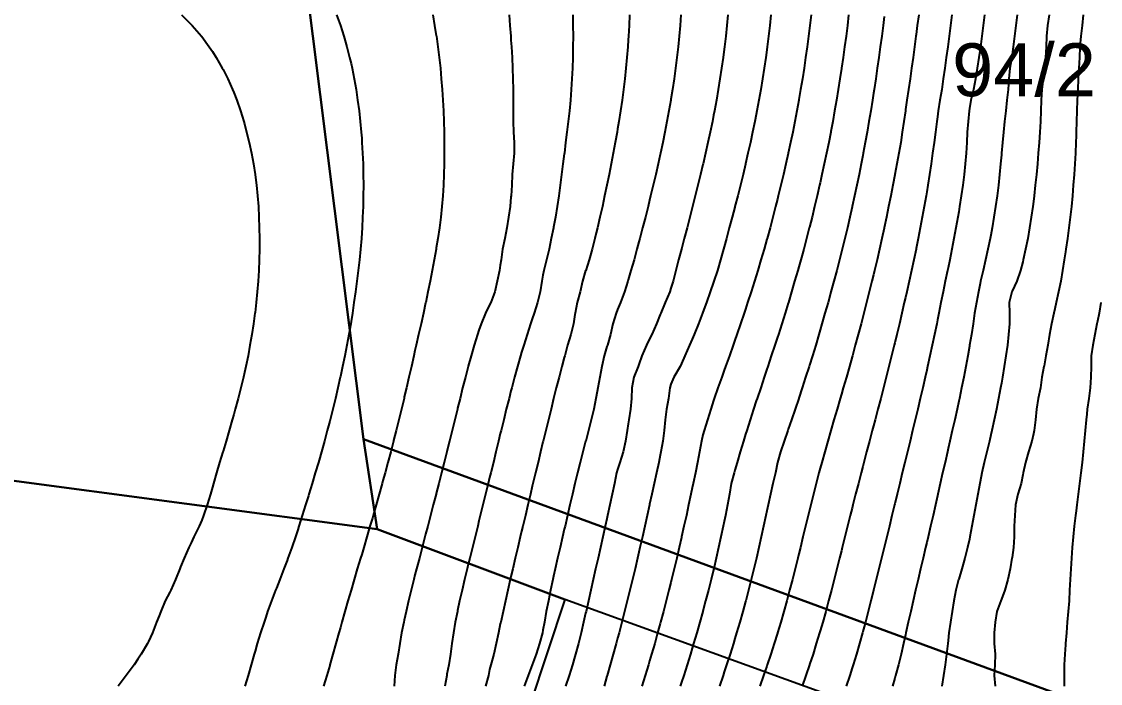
# Model space of a CAD drawing. Extents: x 771911 to 772814, y 1416488 to 1417835.
# Drawn here: x 772350.5 to 772451.7, y 1417226.5 to 1417288.6 of the extents above; entities that cross this region are included whole.
import ezdxf

# ---------------------------------------------------------------- set-up
doc = ezdxf.new("R2010")
doc.units = 0
doc.header["$MEASUREMENT"] = 0
for name, color, linetype in [('750.5', 1, 'CONTINUOUS'), ('751', 1, 'CONTINUOUS'), ('751.5', 1, 'CONTINUOUS'), ('752', 1, 'CONTINUOUS'), ('752.5', 1, 'CONTINUOUS'), ('753', 1, 'CONTINUOUS'), ('753.5', 1, 'CONTINUOUS'), ('754', 1, 'CONTINUOUS'), ('754.5', 1, 'CONTINUOUS'), ('755', 1, 'CONTINUOUS'), ('755.5', 1, 'CONTINUOUS'), ('756', 1, 'CONTINUOUS'), ('756.5', 1, 'CONTINUOUS'), ('757', 1, 'CONTINUOUS'), ('757.5', 1, 'CONTINUOUS'), ('758', 1, 'CONTINUOUS'), ('758.5', 1, 'CONTINUOUS'), ('759', 1, 'CONTINUOUS'), ('759.5', 1, 'CONTINUOUS'), ('Survey No. Boundary', 1, 'CONTINUOUS'), ('SyNo_Boundary', 1, 'CONTINUOUS')]:
    doc.layers.add(name, color=color, linetype=linetype)
doc.styles.get("Standard").update_dxf_attribs({"font": 'romans.shx'})

msp = doc.modelspace()

# ---------------------------------------------------------------- linework, layer by layer
at = {"layer": '750.5', "color": 0, "linetype": 'Continuous'}
msp.add_polyline3d([(772451.74, 1417262.21, 750.5), (772451.59, 1417261.21, 750.5), (772451.43, 1417260.46, 750.5), (772451.37, 1417260.21, 750.5), (772451.19, 1417259.21, 750.5), (772451, 1417258.21, 750.5), (772450.84, 1417257.21, 750.5), (772450.86, 1417256.21, 750.5), (772450.82, 1417255.21, 750.5), (772450.74, 1417254.21, 750.5), (772450.63, 1417253.21, 750.5), (772450.48, 1417252.21, 750.5), (772450.43, 1417251.74, 750.5), (772450.37, 1417251.21, 750.5), (772450.28, 1417250.21, 750.5), (772450.2, 1417249.21, 750.5), (772450.11, 1417248.21, 750.5), (772450.01, 1417247.21, 750.5), (772449.89, 1417246.21, 750.5), (772449.76, 1417245.21, 750.5), (772449.63, 1417244.21, 750.5), (772449.5, 1417243.21, 750.5), (772449.43, 1417242.66, 750.5), (772449.37, 1417242.21, 750.5), (772449.25, 1417241.21, 750.5), (772449.15, 1417240.21, 750.5), (772449.07, 1417239.21, 750.5), (772449.01, 1417238.21, 750.5), (772448.95, 1417237.21, 750.5), (772448.89, 1417236.21, 750.5), (772448.83, 1417235.21, 750.5), (772448.77, 1417234.21, 750.5), (772448.7, 1417233.21, 750.5), (772448.61, 1417232.21, 750.5), (772448.52, 1417231.21, 750.5), (772448.44, 1417230.21, 750.5), (772448.43, 1417230.09, 750.5), (772448.38, 1417229.21, 750.5), (772448.33, 1417228.21, 750.5), (772448.32, 1417227.21, 750.5), (772448.31, 1417226.21, 750.5)], dxfattribs=at)
at = {"layer": '751', "color": 0, "linetype": 'Continuous'}
msp.add_polyline3d([(772450.11, 1417289.21, 751), (772450, 1417288.21, 751), (772449.89, 1417287.21, 751), (772449.78, 1417286.21, 751), (772449.74, 1417285.21, 751), (772449.69, 1417284.21, 751), (772449.64, 1417283.21, 751), (772449.59, 1417282.21, 751), (772449.55, 1417281.21, 751), (772449.51, 1417280.21, 751), (772449.48, 1417279.21, 751), (772449.45, 1417278.21, 751), (772449.43, 1417277.84, 751), (772449.41, 1417277.21, 751), (772449.37, 1417276.21, 751), (772449.31, 1417275.21, 751), (772449.25, 1417274.21, 751), (772449.17, 1417273.21, 751), (772449.09, 1417272.21, 751), (772448.99, 1417271.21, 751), (772448.88, 1417270.21, 751), (772448.75, 1417269.21, 751), (772448.62, 1417268.21, 751), (772448.47, 1417267.21, 751), (772448.43, 1417266.98, 751), (772448.31, 1417266.21, 751), (772448.16, 1417265.21, 751), (772447.99, 1417264.21, 751), (772447.79, 1417263.21, 751), (772447.57, 1417262.21, 751), (772447.43, 1417261.61, 751), (772447.34, 1417261.21, 751), (772447.12, 1417260.21, 751), (772446.94, 1417259.21, 751), (772446.77, 1417258.21, 751), (772446.61, 1417257.21, 751), (772446.43, 1417256.27, 751), (772446.42, 1417256.21, 751), (772446.23, 1417255.21, 751), (772446.1, 1417254.21, 751), (772445.88, 1417253.21, 751), (772445.71, 1417252.21, 751), (772445.62, 1417251.21, 751), (772445.5, 1417250.21, 751), (772445.43, 1417249.89, 751), (772445.28, 1417249.21, 751), (772444.98, 1417248.21, 751), (772444.68, 1417247.21, 751), (772444.46, 1417246.21, 751), (772444.43, 1417246.05, 751), (772444.27, 1417245.21, 751), (772443.97, 1417244.21, 751), (772443.76, 1417243.21, 751), (772443.68, 1417242.21, 751), (772443.64, 1417241.21, 751), (772443.62, 1417240.21, 751), (772443.55, 1417239.21, 751), (772443.43, 1417238.28, 751), (772443.42, 1417238.21, 751), (772443.25, 1417237.21, 751), (772443.02, 1417236.21, 751), (772442.75, 1417235.21, 751), (772442.43, 1417234.37, 751), (772442.37, 1417234.21, 751), (772442, 1417233.21, 751), (772441.84, 1417232.21, 751), (772441.74, 1417231.21, 751), (772441.76, 1417230.21, 751), (772441.84, 1417229.21, 751), (772441.8, 1417228.21, 751), (772441.75, 1417227.21, 751), (772441.86, 1417226.21, 751)], dxfattribs=at)
at = {"layer": '751.5', "color": 0, "linetype": 'Continuous'}
msp.add_polyline3d([(772446.91, 1417289.21, 751.5), (772446.76, 1417288.21, 751.5), (772446.65, 1417287.21, 751.5), (772446.63, 1417286.21, 751.5), (772446.57, 1417285.21, 751.5), (772446.48, 1417284.21, 751.5), (772446.43, 1417283.81, 751.5), (772446.36, 1417283.21, 751.5), (772446.23, 1417282.21, 751.5), (772446.17, 1417281.21, 751.5), (772446.14, 1417280.21, 751.5), (772446.09, 1417279.21, 751.5), (772446.03, 1417278.21, 751.5), (772445.96, 1417277.21, 751.5), (772445.89, 1417276.21, 751.5), (772445.8, 1417275.21, 751.5), (772445.71, 1417274.21, 751.5), (772445.61, 1417273.21, 751.5), (772445.5, 1417272.21, 751.5), (772445.43, 1417271.68, 751.5), (772445.37, 1417271.21, 751.5), (772445.23, 1417270.21, 751.5), (772445.08, 1417269.21, 751.5), (772444.9, 1417268.21, 751.5), (772444.7, 1417267.21, 751.5), (772444.48, 1417266.21, 751.5), (772444.43, 1417266.03, 751.5), (772444.22, 1417265.21, 751.5), (772443.89, 1417264.21, 751.5), (772443.43, 1417263.26, 751.5), (772443.41, 1417263.21, 751.5), (772443.15, 1417262.21, 751.5), (772443.18, 1417261.21, 751.5), (772443.19, 1417260.21, 751.5), (772443.11, 1417259.21, 751.5), (772443, 1417258.21, 751.5), (772442.86, 1417257.21, 751.5), (772442.7, 1417256.21, 751.5), (772442.53, 1417255.21, 751.5), (772442.43, 1417254.64, 751.5), (772442.36, 1417254.21, 751.5), (772442.17, 1417253.21, 751.5), (772441.97, 1417252.21, 751.5), (772441.76, 1417251.21, 751.5), (772441.53, 1417250.21, 751.5), (772441.43, 1417249.79, 751.5), (772441.3, 1417249.21, 751.5), (772441.05, 1417248.21, 751.5), (772440.81, 1417247.21, 751.5), (772440.59, 1417246.21, 751.5), (772440.43, 1417245.38, 751.5), (772440.4, 1417245.21, 751.5), (772440.21, 1417244.21, 751.5), (772440.03, 1417243.21, 751.5), (772439.85, 1417242.21, 751.5), (772439.67, 1417241.21, 751.5), (772439.48, 1417240.21, 751.5), (772439.43, 1417240, 751.5), (772439.26, 1417239.21, 751.5), (772439.01, 1417238.21, 751.5), (772438.73, 1417237.21, 751.5), (772438.43, 1417236.24, 751.5), (772438.42, 1417236.21, 751.5), (772438.17, 1417235.21, 751.5), (772437.98, 1417234.21, 751.5), (772437.81, 1417233.21, 751.5), (772437.64, 1417232.21, 751.5), (772437.51, 1417231.21, 751.5), (772437.43, 1417230.5, 751.5), (772437.4, 1417230.21, 751.5), (772437.29, 1417229.21, 751.5), (772437.16, 1417228.21, 751.5), (772437.01, 1417227.21, 751.5), (772436.85, 1417226.21, 751.5)], dxfattribs=at)
at = {"layer": '752', "color": 0, "linetype": 'Continuous'}
msp.add_polyline3d([(772443.91, 1417289.21, 752), (772443.79, 1417288.21, 752), (772443.66, 1417287.21, 752), (772443.54, 1417286.21, 752), (772443.43, 1417285.47, 752), (772443.4, 1417285.21, 752), (772443.23, 1417284.21, 752), (772443.13, 1417283.21, 752), (772443.05, 1417282.21, 752), (772442.95, 1417281.21, 752), (772442.84, 1417280.21, 752), (772442.72, 1417279.21, 752), (772442.62, 1417278.21, 752), (772442.53, 1417277.21, 752), (772442.45, 1417276.21, 752), (772442.43, 1417276.07, 752), (772442.36, 1417275.21, 752), (772442.26, 1417274.21, 752), (772442.15, 1417273.21, 752), (772442.03, 1417272.21, 752), (772441.89, 1417271.21, 752), (772441.73, 1417270.21, 752), (772441.56, 1417269.21, 752), (772441.43, 1417268.54, 752), (772441.37, 1417268.21, 752), (772441.17, 1417267.21, 752), (772440.95, 1417266.21, 752), (772440.72, 1417265.21, 752), (772440.48, 1417264.21, 752), (772440.43, 1417263.98, 752), (772440.27, 1417263.21, 752), (772440.08, 1417262.21, 752), (772439.92, 1417261.21, 752), (772439.77, 1417260.21, 752), (772439.61, 1417259.21, 752), (772439.45, 1417258.21, 752), (772439.43, 1417258.11, 752), (772439.28, 1417257.21, 752), (772439.09, 1417256.21, 752), (772438.9, 1417255.21, 752), (772438.7, 1417254.21, 752), (772438.49, 1417253.21, 752), (772438.43, 1417252.96, 752), (772438.27, 1417252.21, 752), (772438.05, 1417251.21, 752), (772437.82, 1417250.21, 752), (772437.59, 1417249.21, 752), (772437.43, 1417248.51, 752), (772437.36, 1417248.21, 752), (772437.14, 1417247.21, 752), (772436.91, 1417246.21, 752), (772436.69, 1417245.21, 752), (772436.47, 1417244.21, 752), (772436.43, 1417244.06, 752), (772436.24, 1417243.21, 752), (772436.02, 1417242.21, 752), (772435.79, 1417241.21, 752), (772435.56, 1417240.21, 752), (772435.43, 1417239.68, 752), (772435.32, 1417239.21, 752), (772435.08, 1417238.21, 752), (772434.84, 1417237.21, 752), (772434.61, 1417236.21, 752), (772434.43, 1417235.47, 752), (772434.37, 1417235.21, 752), (772434.14, 1417234.21, 752), (772433.92, 1417233.21, 752), (772433.69, 1417232.21, 752), (772433.47, 1417231.21, 752), (772433.43, 1417231.02, 752), (772433.25, 1417230.21, 752), (772433.02, 1417229.21, 752), (772432.77, 1417228.21, 752), (772432.5, 1417227.21, 752), (772432.43, 1417226.97, 752), (772432.21, 1417226.21, 752)], dxfattribs=at)
at = {"layer": '752.5', "color": 0, "linetype": 'Continuous'}
msp.add_polyline3d([(772440.86, 1417289.21, 752.5), (772440.73, 1417288.21, 752.5), (772440.6, 1417287.21, 752.5), (772440.46, 1417286.21, 752.5), (772440.43, 1417286, 752.5), (772440.32, 1417285.21, 752.5), (772440.17, 1417284.21, 752.5), (772440.01, 1417283.21, 752.5), (772439.81, 1417282.21, 752.5), (772439.57, 1417281.21, 752.5), (772439.43, 1417280.41, 752.5), (772439.4, 1417280.21, 752.5), (772439.32, 1417279.21, 752.5), (772439.23, 1417278.21, 752.5), (772439.18, 1417277.21, 752.5), (772439.12, 1417276.21, 752.5), (772439.04, 1417275.21, 752.5), (772438.93, 1417274.21, 752.5), (772438.81, 1417273.21, 752.5), (772438.67, 1417272.21, 752.5), (772438.51, 1417271.21, 752.5), (772438.43, 1417270.72, 752.5), (772438.35, 1417270.21, 752.5), (772438.17, 1417269.21, 752.5), (772437.98, 1417268.21, 752.5), (772437.79, 1417267.21, 752.5), (772437.59, 1417266.21, 752.5), (772437.43, 1417265.46, 752.5), (772437.38, 1417265.21, 752.5), (772437.17, 1417264.21, 752.5), (772436.97, 1417263.21, 752.5), (772436.76, 1417262.21, 752.5), (772436.56, 1417261.21, 752.5), (772436.43, 1417260.57, 752.5), (772436.36, 1417260.21, 752.5), (772436.15, 1417259.21, 752.5), (772435.94, 1417258.21, 752.5), (772435.73, 1417257.21, 752.5), (772435.51, 1417256.21, 752.5), (772435.43, 1417255.87, 752.5), (772435.28, 1417255.21, 752.5), (772435.05, 1417254.21, 752.5), (772434.82, 1417253.21, 752.5), (772434.58, 1417252.21, 752.5), (772434.43, 1417251.58, 752.5), (772434.34, 1417251.21, 752.5), (772434.1, 1417250.21, 752.5), (772433.86, 1417249.21, 752.5), (772433.62, 1417248.21, 752.5), (772433.43, 1417247.45, 752.5), (772433.37, 1417247.21, 752.5), (772433.13, 1417246.21, 752.5), (772432.89, 1417245.21, 752.5), (772432.65, 1417244.21, 752.5), (772432.43, 1417243.33, 752.5), (772432.4, 1417243.21, 752.5), (772432.16, 1417242.21, 752.5), (772431.92, 1417241.21, 752.5), (772431.68, 1417240.21, 752.5), (772431.43, 1417239.21, 752.5), (772431.43, 1417239.21, 752.5), (772431.19, 1417238.21, 752.5), (772430.94, 1417237.21, 752.5), (772430.69, 1417236.21, 752.5), (772430.44, 1417235.21, 752.5), (772430.43, 1417235.17, 752.5), (772430.19, 1417234.21, 752.5), (772429.93, 1417233.21, 752.5), (772429.67, 1417232.21, 752.5), (772429.43, 1417231.32, 752.5), (772429.4, 1417231.21, 752.5), (772429.12, 1417230.21, 752.5), (772428.83, 1417229.21, 752.5), (772428.52, 1417228.21, 752.5), (772428.43, 1417227.92, 752.5), (772428.2, 1417227.21, 752.5), (772427.86, 1417226.21, 752.5)], dxfattribs=at)
at = {"layer": '753', "color": 0, "linetype": 'Continuous'}
msp.add_polyline3d([(772437.79, 1417289.21, 753), (772437.67, 1417288.21, 753), (772437.53, 1417287.21, 753), (772437.43, 1417286.46, 753), (772437.4, 1417286.21, 753), (772437.26, 1417285.21, 753), (772437.12, 1417284.21, 753), (772436.98, 1417283.21, 753), (772436.84, 1417282.21, 753), (772436.67, 1417281.21, 753), (772436.51, 1417280.21, 753), (772436.43, 1417279.63, 753), (772436.37, 1417279.21, 753), (772436.24, 1417278.21, 753), (772436.11, 1417277.21, 753), (772435.98, 1417276.21, 753), (772435.84, 1417275.21, 753), (772435.69, 1417274.21, 753), (772435.53, 1417273.21, 753), (772435.43, 1417272.6, 753), (772435.37, 1417272.21, 753), (772435.19, 1417271.21, 753), (772435.01, 1417270.21, 753), (772434.82, 1417269.21, 753), (772434.62, 1417268.21, 753), (772434.43, 1417267.28, 753), (772434.42, 1417267.21, 753), (772434.21, 1417266.21, 753), (772433.99, 1417265.21, 753), (772433.77, 1417264.21, 753), (772433.55, 1417263.21, 753), (772433.43, 1417262.69, 753), (772433.32, 1417262.21, 753), (772433.09, 1417261.21, 753), (772432.86, 1417260.21, 753), (772432.62, 1417259.21, 753), (772432.43, 1417258.44, 753), (772432.38, 1417258.21, 753), (772432.13, 1417257.21, 753), (772431.88, 1417256.21, 753), (772431.63, 1417255.21, 753), (772431.43, 1417254.46, 753), (772431.37, 1417254.21, 753), (772431.11, 1417253.21, 753), (772430.85, 1417252.21, 753), (772430.58, 1417251.21, 753), (772430.43, 1417250.64, 753), (772430.32, 1417250.21, 753), (772430.05, 1417249.21, 753), (772429.79, 1417248.21, 753), (772429.53, 1417247.21, 753), (772429.43, 1417246.83, 753), (772429.27, 1417246.21, 753), (772429.02, 1417245.21, 753), (772428.76, 1417244.21, 753), (772428.51, 1417243.21, 753), (772428.43, 1417242.9, 753), (772428.26, 1417242.21, 753), (772428.01, 1417241.21, 753), (772427.76, 1417240.21, 753), (772427.51, 1417239.21, 753), (772427.43, 1417238.89, 753), (772427.26, 1417238.21, 753), (772427.01, 1417237.21, 753), (772426.75, 1417236.21, 753), (772426.49, 1417235.21, 753), (772426.43, 1417235, 753), (772426.22, 1417234.21, 753), (772425.95, 1417233.21, 753), (772425.67, 1417232.21, 753), (772425.43, 1417231.41, 753), (772425.37, 1417231.21, 753), (772425.07, 1417230.21, 753), (772424.76, 1417229.21, 753), (772424.43, 1417228.23, 753), (772424.43, 1417228.21, 753), (772424.09, 1417227.21, 753), (772423.73, 1417226.21, 753)], dxfattribs=at)
at = {"layer": '753.5', "color": 0, "linetype": 'Continuous'}
msp.add_polyline3d([(772434.67, 1417289.21, 753.5), (772434.54, 1417288.21, 753.5), (772434.43, 1417287.35, 753.5), (772434.41, 1417287.21, 753.5), (772434.28, 1417286.21, 753.5), (772434.14, 1417285.21, 753.5), (772434, 1417284.21, 753.5), (772433.86, 1417283.21, 753.5), (772433.71, 1417282.21, 753.5), (772433.56, 1417281.21, 753.5), (772433.43, 1417280.33, 753.5), (772433.42, 1417280.21, 753.5), (772433.27, 1417279.21, 753.5), (772433.13, 1417278.21, 753.5), (772432.99, 1417277.21, 753.5), (772432.81, 1417276.21, 753.5), (772432.62, 1417275.21, 753.5), (772432.43, 1417274.21, 753.5), (772432.43, 1417274.2, 753.5), (772432.25, 1417273.21, 753.5), (772432.05, 1417272.21, 753.5), (772431.85, 1417271.21, 753.5), (772431.65, 1417270.21, 753.5), (772431.44, 1417269.21, 753.5), (772431.43, 1417269.18, 753.5), (772431.22, 1417268.21, 753.5), (772431, 1417267.21, 753.5), (772430.77, 1417266.21, 753.5), (772430.53, 1417265.21, 753.5), (772430.43, 1417264.8, 753.5), (772430.29, 1417264.21, 753.5), (772430.04, 1417263.21, 753.5), (772429.79, 1417262.21, 753.5), (772429.53, 1417261.21, 753.5), (772429.43, 1417260.82, 753.5), (772429.27, 1417260.21, 753.5), (772429, 1417259.21, 753.5), (772428.73, 1417258.21, 753.5), (772428.46, 1417257.21, 753.5), (772428.43, 1417257.12, 753.5), (772428.18, 1417256.21, 753.5), (772427.89, 1417255.21, 753.5), (772427.6, 1417254.21, 753.5), (772427.43, 1417253.62, 753.5), (772427.31, 1417253.21, 753.5), (772427.02, 1417252.21, 753.5), (772426.72, 1417251.21, 753.5), (772426.43, 1417250.21, 753.5), (772426.43, 1417250.21, 753.5), (772426.14, 1417249.21, 753.5), (772425.86, 1417248.21, 753.5), (772425.58, 1417247.21, 753.5), (772425.43, 1417246.66, 753.5), (772425.31, 1417246.21, 753.5), (772425.05, 1417245.21, 753.5), (772424.8, 1417244.21, 753.5), (772424.55, 1417243.21, 753.5), (772424.43, 1417242.72, 753.5), (772424.31, 1417242.21, 753.5), (772424.07, 1417241.21, 753.5), (772423.82, 1417240.21, 753.5), (772423.58, 1417239.21, 753.5), (772423.43, 1417238.61, 753.5), (772423.34, 1417238.21, 753.5), (772423.09, 1417237.21, 753.5), (772422.83, 1417236.21, 753.5), (772422.57, 1417235.21, 753.5), (772422.43, 1417234.71, 753.5), (772422.3, 1417234.21, 753.5), (772422.02, 1417233.21, 753.5), (772421.73, 1417232.21, 753.5), (772421.44, 1417231.21, 753.5), (772421.43, 1417231.19, 753.5), (772421.13, 1417230.21, 753.5), (772420.81, 1417229.21, 753.5), (772420.47, 1417228.21, 753.5), (772420.43, 1417228.09, 753.5), (772420.13, 1417227.21, 753.5), (772419.77, 1417226.21, 753.5)], dxfattribs=at)
at = {"layer": '754', "color": 0, "linetype": 'Continuous'}
msp.add_polyline3d([(772431.43, 1417289.06, 754), (772431.33, 1417288.21, 754), (772431.2, 1417287.21, 754), (772431.07, 1417286.21, 754), (772430.93, 1417285.21, 754), (772430.79, 1417284.21, 754), (772430.64, 1417283.21, 754), (772430.49, 1417282.21, 754), (772430.43, 1417281.86, 754), (772430.33, 1417281.21, 754), (772430.17, 1417280.21, 754), (772430.01, 1417279.21, 754), (772429.84, 1417278.21, 754), (772429.66, 1417277.21, 754), (772429.47, 1417276.21, 754), (772429.43, 1417276, 754), (772429.28, 1417275.21, 754), (772429.08, 1417274.21, 754), (772428.87, 1417273.21, 754), (772428.66, 1417272.21, 754), (772428.44, 1417271.21, 754), (772428.43, 1417271.19, 754), (772428.21, 1417270.21, 754), (772427.98, 1417269.21, 754), (772427.74, 1417268.21, 754), (772427.49, 1417267.21, 754), (772427.43, 1417266.97, 754), (772427.24, 1417266.21, 754), (772426.98, 1417265.21, 754), (772426.72, 1417264.21, 754), (772426.44, 1417263.21, 754), (772426.43, 1417263.17, 754), (772426.17, 1417262.21, 754), (772425.88, 1417261.21, 754), (772425.6, 1417260.21, 754), (772425.43, 1417259.64, 754), (772425.31, 1417259.21, 754), (772425.01, 1417258.21, 754), (772424.71, 1417257.21, 754), (772424.43, 1417256.33, 754), (772424.39, 1417256.21, 754), (772424.07, 1417255.21, 754), (772423.75, 1417254.21, 754), (772423.43, 1417253.24, 754), (772423.42, 1417253.21, 754), (772423.09, 1417252.21, 754), (772422.74, 1417251.21, 754), (772422.43, 1417250.33, 754), (772422.39, 1417250.21, 754), (772422.07, 1417249.21, 754), (772421.71, 1417248.21, 754), (772421.43, 1417247.21, 754), (772421.43, 1417247.2, 754), (772421.23, 1417246.21, 754), (772421, 1417245.21, 754), (772420.78, 1417244.21, 754), (772420.56, 1417243.21, 754), (772420.43, 1417242.66, 754), (772420.33, 1417242.21, 754), (772420.11, 1417241.21, 754), (772419.9, 1417240.21, 754), (772419.69, 1417239.21, 754), (772419.46, 1417238.21, 754), (772419.43, 1417238.1, 754), (772419.22, 1417237.21, 754), (772418.97, 1417236.21, 754), (772418.72, 1417235.21, 754), (772418.45, 1417234.21, 754), (772418.43, 1417234.14, 754), (772418.18, 1417233.21, 754), (772417.89, 1417232.21, 754), (772417.6, 1417231.21, 754), (772417.43, 1417230.67, 754), (772417.29, 1417230.21, 754), (772416.98, 1417229.21, 754), (772416.65, 1417228.21, 754), (772416.43, 1417227.55, 754), (772416.32, 1417227.21, 754), (772415.98, 1417226.21, 754)], dxfattribs=at)
at = {"layer": '754.5', "color": 0, "linetype": 'Continuous'}
msp.add_polyline3d([(772428.1, 1417289.21, 754.5), (772427.98, 1417288.21, 754.5), (772427.86, 1417287.21, 754.5), (772427.72, 1417286.21, 754.5), (772427.59, 1417285.21, 754.5), (772427.44, 1417284.21, 754.5), (772427.43, 1417284.17, 754.5), (772427.29, 1417283.21, 754.5), (772427.13, 1417282.21, 754.5), (772426.96, 1417281.21, 754.5), (772426.79, 1417280.21, 754.5), (772426.61, 1417279.21, 754.5), (772426.43, 1417278.27, 754.5), (772426.42, 1417278.21, 754.5), (772426.23, 1417277.21, 754.5), (772426.03, 1417276.21, 754.5), (772425.82, 1417275.21, 754.5), (772425.6, 1417274.21, 754.5), (772425.43, 1417273.45, 754.5), (772425.38, 1417273.21, 754.5), (772425.15, 1417272.21, 754.5), (772424.91, 1417271.21, 754.5), (772424.67, 1417270.21, 754.5), (772424.43, 1417269.29, 754.5), (772424.41, 1417269.21, 754.5), (772424.15, 1417268.21, 754.5), (772423.89, 1417267.21, 754.5), (772423.61, 1417266.21, 754.5), (772423.43, 1417265.57, 754.5), (772423.33, 1417265.21, 754.5), (772423.04, 1417264.21, 754.5), (772422.75, 1417263.21, 754.5), (772422.45, 1417262.21, 754.5), (772422.43, 1417262.16, 754.5), (772422.14, 1417261.21, 754.5), (772421.83, 1417260.21, 754.5), (772421.51, 1417259.21, 754.5), (772421.43, 1417258.97, 754.5), (772421.19, 1417258.21, 754.5), (772420.85, 1417257.21, 754.5), (772420.52, 1417256.21, 754.5), (772420.43, 1417255.95, 754.5), (772420.19, 1417255.21, 754.5), (772419.86, 1417254.21, 754.5), (772419.52, 1417253.21, 754.5), (772419.43, 1417252.97, 754.5), (772419.17, 1417252.21, 754.5), (772418.86, 1417251.21, 754.5), (772418.54, 1417250.21, 754.5), (772418.43, 1417249.85, 754.5), (772418.24, 1417249.21, 754.5), (772417.94, 1417248.21, 754.5), (772417.65, 1417247.21, 754.5), (772417.43, 1417246.47, 754.5), (772417.36, 1417246.21, 754.5), (772417.1, 1417245.21, 754.5), (772416.92, 1417244.21, 754.5), (772416.74, 1417243.21, 754.5), (772416.54, 1417242.21, 754.5), (772416.43, 1417241.66, 754.5), (772416.34, 1417241.21, 754.5), (772416.13, 1417240.21, 754.5), (772415.91, 1417239.21, 754.5), (772415.69, 1417238.21, 754.5), (772415.45, 1417237.21, 754.5), (772415.43, 1417237.13, 754.5), (772415.21, 1417236.21, 754.5), (772414.96, 1417235.21, 754.5), (772414.69, 1417234.21, 754.5), (772414.43, 1417233.25, 754.5), (772414.42, 1417233.21, 754.5), (772414.15, 1417232.21, 754.5), (772413.86, 1417231.21, 754.5), (772413.56, 1417230.21, 754.5), (772413.43, 1417229.78, 754.5), (772413.26, 1417229.21, 754.5), (772412.95, 1417228.21, 754.5), (772412.63, 1417227.21, 754.5), (772412.43, 1417226.59, 754.5), (772412.31, 1417226.21, 754.5)], dxfattribs=at)
at = {"layer": '755', "color": 0, "linetype": 'Continuous'}
msp.add_polyline3d([(772424.58, 1417289.21, 755), (772424.47, 1417288.21, 755), (772424.43, 1417287.95, 755), (772424.34, 1417287.21, 755), (772424.21, 1417286.21, 755), (772424.07, 1417285.21, 755), (772423.92, 1417284.21, 755), (772423.76, 1417283.21, 755), (772423.6, 1417282.21, 755), (772423.43, 1417281.25, 755), (772423.43, 1417281.21, 755), (772423.24, 1417280.21, 755), (772423.05, 1417279.21, 755), (772422.86, 1417278.21, 755), (772422.65, 1417277.21, 755), (772422.44, 1417276.21, 755), (772422.43, 1417276.19, 755), (772422.22, 1417275.21, 755), (772421.99, 1417274.21, 755), (772421.75, 1417273.21, 755), (772421.5, 1417272.21, 755), (772421.43, 1417271.92, 755), (772421.25, 1417271.21, 755), (772420.99, 1417270.21, 755), (772420.73, 1417269.21, 755), (772420.45, 1417268.21, 755), (772420.43, 1417268.14, 755), (772420.17, 1417267.21, 755), (772419.88, 1417266.21, 755), (772419.58, 1417265.21, 755), (772419.43, 1417264.72, 755), (772419.28, 1417264.21, 755), (772418.96, 1417263.21, 755), (772418.63, 1417262.21, 755), (772418.43, 1417261.6, 755), (772418.3, 1417261.21, 755), (772417.96, 1417260.21, 755), (772417.62, 1417259.21, 755), (772417.43, 1417258.68, 755), (772417.27, 1417258.21, 755), (772416.92, 1417257.21, 755), (772416.56, 1417256.21, 755), (772416.43, 1417255.85, 755), (772416.2, 1417255.21, 755), (772415.84, 1417254.21, 755), (772415.5, 1417253.21, 755), (772415.43, 1417253, 755), (772415.18, 1417252.21, 755), (772414.86, 1417251.21, 755), (772414.54, 1417250.21, 755), (772414.43, 1417249.78, 755), (772414.3, 1417249.21, 755), (772414.13, 1417248.21, 755), (772413.94, 1417247.21, 755), (772413.73, 1417246.21, 755), (772413.52, 1417245.21, 755), (772413.43, 1417244.82, 755), (772413.3, 1417244.21, 755), (772413.09, 1417243.21, 755), (772412.88, 1417242.21, 755), (772412.66, 1417241.21, 755), (772412.44, 1417240.21, 755), (772412.43, 1417240.17, 755), (772412.22, 1417239.21, 755), (772411.99, 1417238.21, 755), (772411.75, 1417237.21, 755), (772411.5, 1417236.21, 755), (772411.43, 1417235.92, 755), (772411.25, 1417235.21, 755), (772411, 1417234.21, 755), (772410.73, 1417233.21, 755), (772410.46, 1417232.21, 755), (772410.43, 1417232.09, 755), (772410.19, 1417231.21, 755), (772409.91, 1417230.21, 755), (772409.62, 1417229.21, 755), (772409.43, 1417228.59, 755), (772409.32, 1417228.21, 755), (772409.02, 1417227.21, 755), (772408.72, 1417226.21, 755)], dxfattribs=at)
at = {"layer": '755.5', "color": 0, "linetype": 'Continuous'}
msp.add_polyline3d([(772420.82, 1417289.21, 755.5), (772420.72, 1417288.21, 755.5), (772420.6, 1417287.21, 755.5), (772420.47, 1417286.21, 755.5), (772420.43, 1417285.91, 755.5), (772420.34, 1417285.21, 755.5), (772420.19, 1417284.21, 755.5), (772420.03, 1417283.21, 755.5), (772419.86, 1417282.21, 755.5), (772419.69, 1417281.21, 755.5), (772419.5, 1417280.21, 755.5), (772419.43, 1417279.86, 755.5), (772419.3, 1417279.21, 755.5), (772419.1, 1417278.21, 755.5), (772418.89, 1417277.21, 755.5), (772418.66, 1417276.21, 755.5), (772418.44, 1417275.21, 755.5), (772418.43, 1417275.19, 755.5), (772418.2, 1417274.21, 755.5), (772417.95, 1417273.21, 755.5), (772417.7, 1417272.21, 755.5), (772417.44, 1417271.21, 755.5), (772417.43, 1417271.16, 755.5), (772417.18, 1417270.21, 755.5), (772416.91, 1417269.21, 755.5), (772416.65, 1417268.21, 755.5), (772416.43, 1417267.43, 755.5), (772416.37, 1417267.21, 755.5), (772416.09, 1417266.21, 755.5), (772415.79, 1417265.21, 755.5), (772415.46, 1417264.21, 755.5), (772415.43, 1417264.13, 755.5), (772415.12, 1417263.21, 755.5), (772414.77, 1417262.21, 755.5), (772414.43, 1417261.3, 755.5), (772414.4, 1417261.21, 755.5), (772414.02, 1417260.21, 755.5), (772413.62, 1417259.21, 755.5), (772413.43, 1417258.77, 755.5), (772413.19, 1417258.21, 755.5), (772412.74, 1417257.21, 755.5), (772412.43, 1417256.5, 755.5), (772412.3, 1417256.21, 755.5), (772411.71, 1417255.21, 755.5), (772411.43, 1417254.54, 755.5), (772411.33, 1417254.21, 755.5), (772411.22, 1417253.21, 755.5), (772411.03, 1417252.21, 755.5), (772410.89, 1417251.21, 755.5), (772410.81, 1417250.21, 755.5), (772410.69, 1417249.21, 755.5), (772410.5, 1417248.21, 755.5), (772410.43, 1417247.89, 755.5), (772410.29, 1417247.21, 755.5), (772410.07, 1417246.21, 755.5), (772409.85, 1417245.21, 755.5), (772409.64, 1417244.21, 755.5), (772409.43, 1417243.27, 755.5), (772409.42, 1417243.21, 755.5), (772409.2, 1417242.21, 755.5), (772408.98, 1417241.21, 755.5), (772408.76, 1417240.21, 755.5), (772408.53, 1417239.21, 755.5), (772408.43, 1417238.77, 755.5), (772408.3, 1417238.21, 755.5), (772408.07, 1417237.21, 755.5), (772407.83, 1417236.21, 755.5), (772407.59, 1417235.21, 755.5), (772407.43, 1417234.59, 755.5), (772407.34, 1417234.21, 755.5), (772407.09, 1417233.21, 755.5), (772406.83, 1417232.21, 755.5), (772406.57, 1417231.21, 755.5), (772406.43, 1417230.7, 755.5), (772406.3, 1417230.21, 755.5), (772406.03, 1417229.21, 755.5), (772405.74, 1417228.21, 755.5), (772405.45, 1417227.21, 755.5), (772405.43, 1417227.14, 755.5), (772405.16, 1417226.21, 755.5)], dxfattribs=at)
at = {"layer": '756', "color": 0, "linetype": 'Continuous'}
msp.add_polyline3d([(772416.78, 1417289.21, 756), (772416.68, 1417288.21, 756), (772416.58, 1417287.21, 756), (772416.46, 1417286.21, 756), (772416.43, 1417286, 756), (772416.33, 1417285.21, 756), (772416.19, 1417284.21, 756), (772416.03, 1417283.21, 756), (772415.87, 1417282.21, 756), (772415.7, 1417281.21, 756), (772415.51, 1417280.21, 756), (772415.43, 1417279.8, 756), (772415.32, 1417279.21, 756), (772415.11, 1417278.21, 756), (772414.9, 1417277.21, 756), (772414.68, 1417276.21, 756), (772414.45, 1417275.21, 756), (772414.43, 1417275.15, 756), (772414.21, 1417274.21, 756), (772413.96, 1417273.21, 756), (772413.71, 1417272.21, 756), (772413.46, 1417271.21, 756), (772413.43, 1417271.09, 756), (772413.2, 1417270.21, 756), (772412.95, 1417269.21, 756), (772412.69, 1417268.21, 756), (772412.43, 1417267.23, 756), (772412.43, 1417267.21, 756), (772412.16, 1417266.21, 756), (772411.89, 1417265.21, 756), (772411.64, 1417264.21, 756), (772411.43, 1417263.55, 756), (772411.32, 1417263.21, 756), (772410.89, 1417262.21, 756), (772410.48, 1417261.21, 756), (772410.43, 1417261.08, 756), (772410.07, 1417260.21, 756), (772409.63, 1417259.21, 756), (772409.43, 1417258.81, 756), (772409.15, 1417258.21, 756), (772408.72, 1417257.21, 756), (772408.43, 1417256.38, 756), (772408.37, 1417256.21, 756), (772407.97, 1417255.21, 756), (772407.76, 1417254.21, 756), (772407.73, 1417253.21, 756), (772407.64, 1417252.21, 756), (772407.5, 1417251.21, 756), (772407.43, 1417250.82, 756), (772407.32, 1417250.21, 756), (772407.18, 1417249.21, 756), (772406.97, 1417248.21, 756), (772406.64, 1417247.21, 756), (772406.43, 1417246.53, 756), (772406.34, 1417246.21, 756), (772406.14, 1417245.21, 756), (772405.93, 1417244.21, 756), (772405.72, 1417243.21, 756), (772405.5, 1417242.21, 756), (772405.43, 1417241.9, 756), (772405.28, 1417241.21, 756), (772405.05, 1417240.21, 756), (772404.83, 1417239.21, 756), (772404.6, 1417238.21, 756), (772404.43, 1417237.48, 756), (772404.37, 1417237.21, 756), (772404.14, 1417236.21, 756), (772403.91, 1417235.21, 756), (772403.69, 1417234.21, 756), (772403.47, 1417233.21, 756), (772403.43, 1417233.05, 756), (772403.25, 1417232.21, 756), (772403.03, 1417231.21, 756), (772402.78, 1417230.21, 756), (772402.5, 1417229.21, 756), (772402.43, 1417228.98, 756), (772402.2, 1417228.21, 756), (772401.88, 1417227.21, 756), (772401.56, 1417226.21, 756)], dxfattribs=at)
at = {"layer": '756.5', "color": 0, "linetype": 'Continuous'}
msp.add_polyline3d([(772412.37, 1417289.21, 756.5), (772412.3, 1417288.21, 756.5), (772412.21, 1417287.21, 756.5), (772412.11, 1417286.21, 756.5), (772412, 1417285.21, 756.5), (772411.87, 1417284.21, 756.5), (772411.73, 1417283.21, 756.5), (772411.58, 1417282.21, 756.5), (772411.43, 1417281.28, 756.5), (772411.42, 1417281.21, 756.5), (772411.25, 1417280.21, 756.5), (772411.06, 1417279.21, 756.5), (772410.87, 1417278.21, 756.5), (772410.67, 1417277.21, 756.5), (772410.46, 1417276.21, 756.5), (772410.43, 1417276.11, 756.5), (772410.23, 1417275.21, 756.5), (772410.01, 1417274.21, 756.5), (772409.77, 1417273.21, 756.5), (772409.53, 1417272.21, 756.5), (772409.43, 1417271.8, 756.5), (772409.29, 1417271.21, 756.5), (772409.04, 1417270.21, 756.5), (772408.78, 1417269.21, 756.5), (772408.52, 1417268.21, 756.5), (772408.43, 1417267.89, 756.5), (772408.25, 1417267.21, 756.5), (772407.98, 1417266.21, 756.5), (772407.69, 1417265.21, 756.5), (772407.43, 1417264.33, 756.5), (772407.4, 1417264.21, 756.5), (772407.08, 1417263.21, 756.5), (772406.71, 1417262.21, 756.5), (772406.43, 1417261.54, 756.5), (772406.29, 1417261.21, 756.5), (772406, 1417260.21, 756.5), (772405.77, 1417259.21, 756.5), (772405.48, 1417258.21, 756.5), (772405.43, 1417258.07, 756.5), (772405.18, 1417257.21, 756.5), (772404.97, 1417256.21, 756.5), (772404.77, 1417255.21, 756.5), (772404.57, 1417254.21, 756.5), (772404.43, 1417253.37, 756.5), (772404.4, 1417253.21, 756.5), (772404.2, 1417252.21, 756.5), (772403.94, 1417251.21, 756.5), (772403.69, 1417250.21, 756.5), (772403.44, 1417249.21, 756.5), (772403.43, 1417249.19, 756.5), (772403.18, 1417248.21, 756.5), (772402.92, 1417247.21, 756.5), (772402.67, 1417246.21, 756.5), (772402.43, 1417245.23, 756.5), (772402.43, 1417245.21, 756.5), (772402.19, 1417244.21, 756.5), (772401.96, 1417243.21, 756.5), (772401.73, 1417242.21, 756.5), (772401.5, 1417241.21, 756.5), (772401.43, 1417240.93, 756.5), (772401.27, 1417240.21, 756.5), (772401.04, 1417239.21, 756.5), (772400.81, 1417238.21, 756.5), (772400.58, 1417237.21, 756.5), (772400.43, 1417236.53, 756.5), (772400.36, 1417236.21, 756.5), (772400.14, 1417235.21, 756.5), (772399.94, 1417234.21, 756.5), (772399.74, 1417233.21, 756.5), (772399.57, 1417232.21, 756.5), (772399.43, 1417231.45, 756.5), (772399.39, 1417231.21, 756.5), (772399.11, 1417230.21, 756.5), (772398.79, 1417229.21, 756.5), (772398.43, 1417228.22, 756.5), (772398.43, 1417228.21, 756.5), (772398.06, 1417227.21, 756.5), (772397.68, 1417226.21, 756.5)], dxfattribs=at)
at = {"layer": '757', "color": 0, "linetype": 'Continuous'}
msp.add_polyline3d([(772407.55, 1417289.21, 757), (772407.51, 1417288.21, 757), (772407.46, 1417287.21, 757), (772407.43, 1417286.87, 757), (772407.39, 1417286.21, 757), (772407.31, 1417285.21, 757), (772407.21, 1417284.21, 757), (772407.1, 1417283.21, 757), (772406.98, 1417282.21, 757), (772406.85, 1417281.21, 757), (772406.7, 1417280.21, 757), (772406.55, 1417279.21, 757), (772406.43, 1417278.52, 757), (772406.38, 1417278.21, 757), (772406.21, 1417277.21, 757), (772406.02, 1417276.21, 757), (772405.83, 1417275.21, 757), (772405.64, 1417274.21, 757), (772405.43, 1417273.21, 757), (772405.43, 1417273.21, 757), (772405.22, 1417272.21, 757), (772405.01, 1417271.21, 757), (772404.78, 1417270.21, 757), (772404.55, 1417269.21, 757), (772404.43, 1417268.74, 757), (772404.31, 1417268.21, 757), (772404.05, 1417267.21, 757), (772403.78, 1417266.21, 757), (772403.44, 1417265.21, 757), (772403.43, 1417265.2, 757), (772403.13, 1417264.21, 757), (772402.91, 1417263.21, 757), (772402.63, 1417262.21, 757), (772402.45, 1417261.21, 757), (772402.43, 1417261.08, 757), (772402.31, 1417260.21, 757), (772402.04, 1417259.21, 757), (772401.75, 1417258.21, 757), (772401.48, 1417257.21, 757), (772401.43, 1417257.04, 757), (772401.2, 1417256.21, 757), (772400.94, 1417255.21, 757), (772400.68, 1417254.21, 757), (772400.43, 1417253.21, 757), (772400.43, 1417253.2, 757), (772400.19, 1417252.21, 757), (772399.94, 1417251.21, 757), (772399.7, 1417250.21, 757), (772399.45, 1417249.21, 757), (772399.43, 1417249.12, 757), (772399.21, 1417248.21, 757), (772398.97, 1417247.21, 757), (772398.73, 1417246.21, 757), (772398.49, 1417245.21, 757), (772398.43, 1417244.96, 757), (772398.25, 1417244.21, 757), (772398.01, 1417243.21, 757), (772397.78, 1417242.21, 757), (772397.54, 1417241.21, 757), (772397.43, 1417240.75, 757), (772397.3, 1417240.21, 757), (772397.07, 1417239.21, 757), (772396.83, 1417238.21, 757), (772396.6, 1417237.21, 757), (772396.43, 1417236.5, 757), (772396.37, 1417236.21, 757), (772396.14, 1417235.21, 757), (772395.91, 1417234.21, 757), (772395.69, 1417233.21, 757), (772395.47, 1417232.21, 757), (772395.43, 1417232.04, 757), (772395.25, 1417231.21, 757), (772395.03, 1417230.21, 757), (772394.81, 1417229.21, 757), (772394.54, 1417228.21, 757), (772394.43, 1417227.76, 757), (772394.31, 1417227.21, 757), (772394.05, 1417226.21, 757)], dxfattribs=at)
at = {"layer": '757.5', "color": 0, "linetype": 'Continuous'}
msp.add_polyline3d([(772402.23, 1417289.21, 757.5), (772402.25, 1417288.21, 757.5), (772402.26, 1417287.21, 757.5), (772402.25, 1417286.21, 757.5), (772402.23, 1417285.21, 757.5), (772402.2, 1417284.21, 757.5), (772402.15, 1417283.21, 757.5), (772402.09, 1417282.21, 757.5), (772402.01, 1417281.21, 757.5), (772401.91, 1417280.21, 757.5), (772401.8, 1417279.21, 757.5), (772401.68, 1417278.21, 757.5), (772401.56, 1417277.21, 757.5), (772401.44, 1417276.21, 757.5), (772401.43, 1417276.17, 757.5), (772401.31, 1417275.21, 757.5), (772401.18, 1417274.21, 757.5), (772401.05, 1417273.21, 757.5), (772400.91, 1417272.21, 757.5), (772400.76, 1417271.21, 757.5), (772400.6, 1417270.21, 757.5), (772400.43, 1417269.29, 757.5), (772400.42, 1417269.21, 757.5), (772400.21, 1417268.21, 757.5), (772400, 1417267.21, 757.5), (772399.77, 1417266.21, 757.5), (772399.52, 1417265.21, 757.5), (772399.43, 1417264.77, 757.5), (772399.32, 1417264.21, 757.5), (772399.16, 1417263.21, 757.5), (772398.93, 1417262.21, 757.5), (772398.61, 1417261.21, 757.5), (772398.43, 1417260.68, 757.5), (772398.27, 1417260.21, 757.5), (772397.94, 1417259.21, 757.5), (772397.63, 1417258.21, 757.5), (772397.43, 1417257.55, 757.5), (772397.33, 1417257.21, 757.5), (772397.04, 1417256.21, 757.5), (772396.77, 1417255.21, 757.5), (772396.5, 1417254.21, 757.5), (772396.43, 1417253.93, 757.5), (772396.25, 1417253.21, 757.5), (772395.99, 1417252.21, 757.5), (772395.75, 1417251.21, 757.5), (772395.51, 1417250.21, 757.5), (772395.43, 1417249.91, 757.5), (772395.26, 1417249.21, 757.5), (772395.02, 1417248.21, 757.5), (772394.78, 1417247.21, 757.5), (772394.54, 1417246.21, 757.5), (772394.43, 1417245.79, 757.5), (772394.29, 1417245.21, 757.5), (772394.04, 1417244.21, 757.5), (772393.8, 1417243.21, 757.5), (772393.55, 1417242.21, 757.5), (772393.43, 1417241.72, 757.5), (772393.31, 1417241.21, 757.5), (772393.06, 1417240.21, 757.5), (772392.81, 1417239.21, 757.5), (772392.56, 1417238.21, 757.5), (772392.43, 1417237.66, 757.5), (772392.32, 1417237.21, 757.5), (772392.08, 1417236.21, 757.5), (772391.85, 1417235.21, 757.5), (772391.62, 1417234.21, 757.5), (772391.43, 1417233.31, 757.5), (772391.41, 1417233.21, 757.5), (772391.21, 1417232.21, 757.5), (772391.03, 1417231.21, 757.5), (772390.89, 1417230.21, 757.5), (772390.77, 1417229.21, 757.5), (772390.6, 1417228.21, 757.5), (772390.43, 1417227.32, 757.5), (772390.41, 1417227.21, 757.5), (772390.24, 1417226.21, 757.5)], dxfattribs=at)
at = {"layer": '758', "color": 0, "linetype": 'Continuous'}
msp.add_polyline3d([(772396.27, 1417289.21, 758), (772396.34, 1417288.21, 758), (772396.41, 1417287.21, 758), (772396.43, 1417286.84, 758), (772396.47, 1417286.21, 758), (772396.53, 1417285.21, 758), (772396.58, 1417284.21, 758), (772396.62, 1417283.21, 758), (772396.65, 1417282.21, 758), (772396.65, 1417281.21, 758), (772396.64, 1417280.21, 758), (772396.64, 1417279.21, 758), (772396.67, 1417278.21, 758), (772396.73, 1417277.21, 758), (772396.74, 1417276.21, 758), (772396.64, 1417275.21, 758), (772396.54, 1417274.21, 758), (772396.5, 1417273.21, 758), (772396.44, 1417272.21, 758), (772396.43, 1417272.14, 758), (772396.35, 1417271.21, 758), (772396.19, 1417270.21, 758), (772396.06, 1417269.21, 758), (772395.87, 1417268.21, 758), (772395.64, 1417267.21, 758), (772395.5, 1417266.21, 758), (772395.43, 1417265.72, 758), (772395.35, 1417265.21, 758), (772395.14, 1417264.21, 758), (772394.93, 1417263.21, 758), (772394.54, 1417262.21, 758), (772394.43, 1417261.99, 758), (772394.05, 1417261.21, 758), (772393.64, 1417260.21, 758), (772393.43, 1417259.6, 758), (772393.3, 1417259.21, 758), (772392.98, 1417258.21, 758), (772392.69, 1417257.21, 758), (772392.43, 1417256.25, 758), (772392.42, 1417256.21, 758), (772392.16, 1417255.21, 758), (772391.9, 1417254.21, 758), (772391.66, 1417253.21, 758), (772391.43, 1417252.3, 758), (772391.41, 1417252.21, 758), (772391.16, 1417251.21, 758), (772390.92, 1417250.21, 758), (772390.68, 1417249.21, 758), (772390.43, 1417248.22, 758), (772390.43, 1417248.21, 758), (772390.18, 1417247.21, 758), (772389.93, 1417246.21, 758), (772389.67, 1417245.21, 758), (772389.43, 1417244.27, 758), (772389.42, 1417244.21, 758), (772389.15, 1417243.21, 758), (772388.89, 1417242.21, 758), (772388.63, 1417241.21, 758), (772388.43, 1417240.46, 758), (772388.36, 1417240.21, 758), (772388.1, 1417239.21, 758), (772387.84, 1417238.21, 758), (772387.58, 1417237.21, 758), (772387.43, 1417236.64, 758), (772387.32, 1417236.21, 758), (772387.07, 1417235.21, 758), (772386.83, 1417234.21, 758), (772386.6, 1417233.21, 758), (772386.43, 1417232.41, 758), (772386.39, 1417232.21, 758), (772386.18, 1417231.21, 758), (772386, 1417230.21, 758), (772385.84, 1417229.21, 758), (772385.68, 1417228.21, 758), (772385.55, 1417227.21, 758), (772385.48, 1417226.21, 758)], dxfattribs=at)
at = {"layer": '758.5', "color": 0, "linetype": 'Continuous'}
msp.add_polyline3d([(772389.09, 1417289.21, 758.5), (772389.27, 1417288.21, 758.5), (772389.43, 1417287.24, 758.5), (772389.44, 1417287.21, 758.5), (772389.58, 1417286.21, 758.5), (772389.7, 1417285.21, 758.5), (772389.81, 1417284.21, 758.5), (772389.9, 1417283.21, 758.5), (772389.97, 1417282.21, 758.5), (772390.04, 1417281.21, 758.5), (772390.09, 1417280.21, 758.5), (772390.13, 1417279.21, 758.5), (772390.16, 1417278.21, 758.5), (772390.17, 1417277.21, 758.5), (772390.17, 1417276.21, 758.5), (772390.16, 1417275.21, 758.5), (772390.14, 1417274.21, 758.5), (772390.09, 1417273.21, 758.5), (772390.04, 1417272.21, 758.5), (772389.96, 1417271.21, 758.5), (772389.85, 1417270.21, 758.5), (772389.72, 1417269.21, 758.5), (772389.57, 1417268.21, 758.5), (772389.43, 1417267.34, 758.5), (772389.41, 1417267.21, 758.5), (772389.24, 1417266.21, 758.5), (772389.05, 1417265.21, 758.5), (772388.86, 1417264.21, 758.5), (772388.65, 1417263.21, 758.5), (772388.44, 1417262.21, 758.5), (772388.43, 1417262.18, 758.5), (772388.22, 1417261.21, 758.5), (772388, 1417260.21, 758.5), (772387.77, 1417259.21, 758.5), (772387.55, 1417258.21, 758.5), (772387.43, 1417257.69, 758.5), (772387.32, 1417257.21, 758.5), (772387.09, 1417256.21, 758.5), (772386.86, 1417255.21, 758.5), (772386.63, 1417254.21, 758.5), (772386.43, 1417253.35, 758.5), (772386.4, 1417253.21, 758.5), (772386.16, 1417252.21, 758.5), (772385.92, 1417251.21, 758.5), (772385.67, 1417250.21, 758.5), (772385.43, 1417249.26, 758.5), (772385.42, 1417249.21, 758.5), (772385.16, 1417248.21, 758.5), (772384.89, 1417247.21, 758.5), (772384.63, 1417246.21, 758.5), (772384.43, 1417245.49, 758.5), (772384.35, 1417245.21, 758.5), (772384.07, 1417244.21, 758.5), (772383.79, 1417243.21, 758.5), (772383.5, 1417242.21, 758.5), (772383.43, 1417241.96, 758.5), (772383.21, 1417241.21, 758.5), (772382.91, 1417240.21, 758.5), (772382.62, 1417239.21, 758.5), (772382.43, 1417238.57, 758.5), (772382.32, 1417238.21, 758.5), (772382.02, 1417237.21, 758.5), (772381.73, 1417236.21, 758.5), (772381.44, 1417235.21, 758.5), (772381.43, 1417235.2, 758.5), (772381.14, 1417234.21, 758.5), (772380.85, 1417233.21, 758.5), (772380.57, 1417232.21, 758.5), (772380.43, 1417231.72, 758.5), (772380.29, 1417231.21, 758.5), (772380.01, 1417230.21, 758.5), (772379.73, 1417229.21, 758.5), (772379.45, 1417228.21, 758.5), (772379.43, 1417228.15, 758.5), (772379.16, 1417227.21, 758.5), (772378.86, 1417226.21, 758.5)], dxfattribs=at)
at = {"layer": '759', "color": 0, "linetype": 'Continuous'}
msp.add_polyline3d([(772380.08, 1417289.21, 759), (772380.43, 1417288.22, 759), (772380.44, 1417288.21, 759), (772380.76, 1417287.21, 759), (772381.04, 1417286.21, 759), (772381.3, 1417285.21, 759), (772381.43, 1417284.65, 759), (772381.53, 1417284.21, 759), (772381.73, 1417283.21, 759), (772381.9, 1417282.21, 759), (772382.05, 1417281.21, 759), (772382.19, 1417280.21, 759), (772382.3, 1417279.21, 759), (772382.39, 1417278.21, 759), (772382.43, 1417277.64, 759), (772382.46, 1417277.21, 759), (772382.52, 1417276.21, 759), (772382.56, 1417275.21, 759), (772382.58, 1417274.21, 759), (772382.59, 1417273.21, 759), (772382.58, 1417272.21, 759), (772382.56, 1417271.21, 759), (772382.52, 1417270.21, 759), (772382.47, 1417269.21, 759), (772382.43, 1417268.74, 759), (772382.4, 1417268.21, 759), (772382.31, 1417267.21, 759), (772382.22, 1417266.21, 759), (772382.11, 1417265.21, 759), (772381.99, 1417264.21, 759), (772381.86, 1417263.21, 759), (772381.71, 1417262.21, 759), (772381.56, 1417261.21, 759), (772381.43, 1417260.42, 759), (772381.4, 1417260.21, 759), (772381.22, 1417259.21, 759), (772381.03, 1417258.21, 759), (772380.84, 1417257.21, 759), (772380.63, 1417256.21, 759), (772380.43, 1417255.25, 759), (772380.42, 1417255.21, 759), (772380.19, 1417254.21, 759), (772379.96, 1417253.21, 759), (772379.72, 1417252.21, 759), (772379.47, 1417251.21, 759), (772379.43, 1417251.07, 759), (772379.2, 1417250.21, 759), (772378.93, 1417249.21, 759), (772378.65, 1417248.21, 759), (772378.43, 1417247.42, 759), (772378.37, 1417247.21, 759), (772378.08, 1417246.21, 759), (772377.78, 1417245.21, 759), (772377.48, 1417244.21, 759), (772377.43, 1417244.06, 759), (772377.17, 1417243.21, 759), (772376.85, 1417242.21, 759), (772376.54, 1417241.21, 759), (772376.43, 1417240.88, 759), (772376.21, 1417240.21, 759), (772375.87, 1417239.21, 759), (772375.51, 1417238.21, 759), (772375.43, 1417238, 759), (772375.13, 1417237.21, 759), (772374.74, 1417236.21, 759), (772374.43, 1417235.41, 759), (772374.35, 1417235.21, 759), (772373.96, 1417234.21, 759), (772373.61, 1417233.21, 759), (772373.43, 1417232.69, 759), (772373.27, 1417232.21, 759), (772372.95, 1417231.21, 759), (772372.64, 1417230.21, 759), (772372.43, 1417229.49, 759), (772372.35, 1417229.21, 759), (772372.06, 1417228.21, 759), (772371.77, 1417227.21, 759), (772371.48, 1417226.21, 759)], dxfattribs=at)
at = {"layer": '759.5', "color": 0, "linetype": 'Continuous'}
msp.add_polyline3d([(772365.52, 1417289.21, 759.5), (772366.43, 1417288.31, 759.5), (772366.53, 1417288.21, 759.5), (772367.4, 1417287.21, 759.5), (772367.43, 1417287.16, 759.5), (772368.14, 1417286.21, 759.5), (772368.43, 1417285.77, 759.5), (772368.79, 1417285.21, 759.5), (772369.36, 1417284.21, 759.5), (772369.43, 1417284.07, 759.5), (772369.87, 1417283.21, 759.5), (772370.31, 1417282.21, 759.5), (772370.43, 1417281.91, 759.5), (772370.71, 1417281.21, 759.5), (772371.06, 1417280.21, 759.5), (772371.37, 1417279.21, 759.5), (772371.43, 1417278.99, 759.5), (772371.64, 1417278.21, 759.5), (772371.88, 1417277.21, 759.5), (772372.09, 1417276.21, 759.5), (772372.27, 1417275.21, 759.5), (772372.43, 1417274.21, 759.5), (772372.43, 1417274.18, 759.5), (772372.56, 1417273.21, 759.5), (772372.66, 1417272.21, 759.5), (772372.74, 1417271.21, 759.5), (772372.79, 1417270.21, 759.5), (772372.83, 1417269.21, 759.5), (772372.85, 1417268.21, 759.5), (772372.84, 1417267.21, 759.5), (772372.82, 1417266.21, 759.5), (772372.78, 1417265.21, 759.5), (772372.72, 1417264.21, 759.5), (772372.64, 1417263.21, 759.5), (772372.54, 1417262.21, 759.5), (772372.43, 1417261.28, 759.5), (772372.42, 1417261.21, 759.5), (772372.29, 1417260.21, 759.5), (772372.13, 1417259.21, 759.5), (772371.95, 1417258.21, 759.5), (772371.77, 1417257.21, 759.5), (772371.56, 1417256.21, 759.5), (772371.43, 1417255.63, 759.5), (772371.34, 1417255.21, 759.5), (772371.09, 1417254.21, 759.5), (772370.84, 1417253.21, 759.5), (772370.57, 1417252.21, 759.5), (772370.43, 1417251.7, 759.5), (772370.29, 1417251.21, 759.5), (772370, 1417250.21, 759.5), (772369.71, 1417249.21, 759.5), (772369.43, 1417248.27, 759.5), (772369.41, 1417248.21, 759.5), (772369.11, 1417247.21, 759.5), (772368.81, 1417246.21, 759.5), (772368.53, 1417245.21, 759.5), (772368.43, 1417244.88, 759.5), (772368.24, 1417244.21, 759.5), (772367.95, 1417243.21, 759.5), (772367.6, 1417242.21, 759.5), (772367.43, 1417241.79, 759.5), (772367.18, 1417241.21, 759.5), (772366.7, 1417240.21, 759.5), (772366.43, 1417239.65, 759.5), (772366.22, 1417239.21, 759.5), (772365.77, 1417238.21, 759.5), (772365.43, 1417237.39, 759.5), (772365.36, 1417237.21, 759.5), (772364.96, 1417236.21, 759.5), (772364.52, 1417235.21, 759.5), (772364.43, 1417235.02, 759.5), (772364, 1417234.21, 759.5), (772363.58, 1417233.21, 759.5), (772363.43, 1417232.79, 759.5), (772363.19, 1417232.21, 759.5), (772362.8, 1417231.21, 759.5), (772362.43, 1417230.4, 759.5), (772362.33, 1417230.21, 759.5), (772361.75, 1417229.21, 759.5), (772361.43, 1417228.73, 759.5), (772361.08, 1417228.21, 759.5), (772360.43, 1417227.32, 759.5), (772360.35, 1417227.21, 759.5), (772359.6, 1417226.21, 759.5)], dxfattribs=at)
at = {"layer": 'SyNo_Boundary', "color": 51, "linetype": 'Continuous', "true_color": 0xf7f281, "flags": 128}
for points in [[(772370.37, 1417346.71), (772382.59, 1417249.39), (772383.89, 1417240.94), (772276.73, 1417255.2), (772266.28, 1417256.47), (772270.37, 1417364.42), (772289.93, 1417360.96), (772370.37, 1417346.71)], [(772507.47, 1417253.77), (772493.28, 1417198.77), (772476.1, 1417215.03), (772382.59, 1417249.39), (772370.37, 1417346.71), (772487.85, 1417326.5), (772503.53, 1417323.89), (772523.6, 1417309.98), (772507.47, 1417253.77)], [(772391.67, 1417204.68), (772279.83, 1417217.93), (772276.73, 1417255.2), (772383.89, 1417240.94), (772401.49, 1417234.33), (772391.67, 1417204.68)], [(772382.59, 1417249.39), (772476.1, 1417215.03), (772493.28, 1417198.77), (772520.73, 1417171.44), (772521.89, 1417156.85), (772473.86, 1417208.12), (772401.49, 1417234.33), (772383.89, 1417240.94), (772382.59, 1417249.39)]]:
    msp.add_lwpolyline(points, close=True, dxfattribs=at)

# ---------------------------------------------------------------- texts
at = {"layer": 'Survey No. Boundary', "color": 1, "linetype": 'Continuous', "insert": (772437.81, 1417286.53), "char_height": 4.9597, "attachment_point": 1}
msp.add_mtext_dynamic_manual_height_columns('{\\fArial|b0|i0|c0|p34;\\C51;\\c8516343;94/2}', width=21.5403, gutter_width=24.8, heights=[4.96], dxfattribs=at)

doc.saveas('drawing.dxf')
